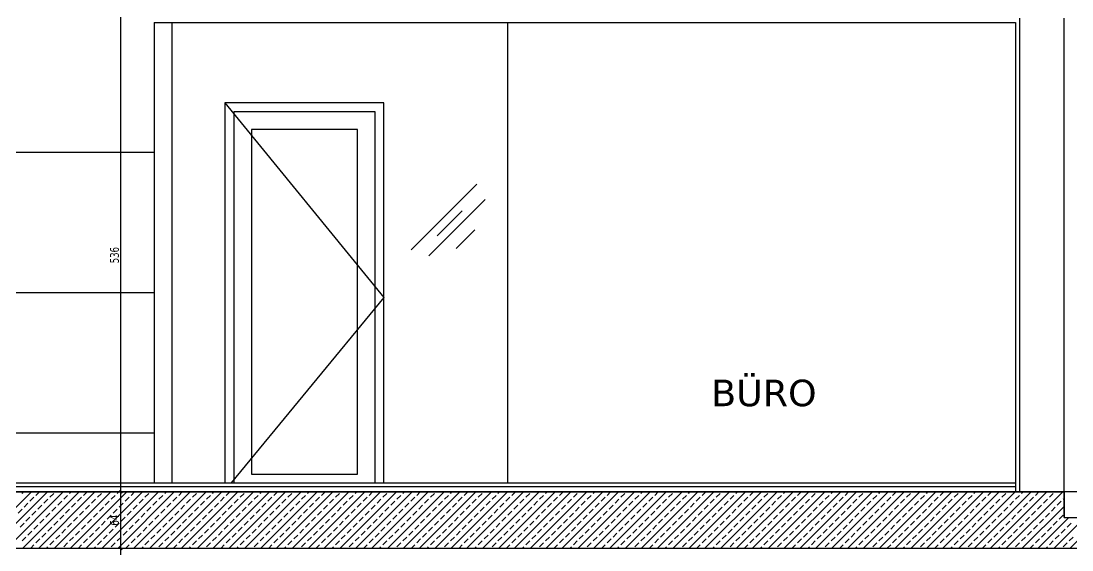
# Model space of a CAD drawing. Header units: millimetres. Extents: x 43168.9 to 43194.6, y -25545.1 to -25543.4.
# Drawn here: x 43184.8826 to 43185.1205, y -25544.1477 to -25544.028 of the extents above; entities that cross this region are included whole.
import ezdxf
from ezdxf.enums import TextEntityAlignment as Align

# ---------------------------------------------------------------- set-up
doc = ezdxf.new("R2010")
doc.units = ezdxf.units.MM
doc.header["$LTSCALE"] = 200
doc.linetypes.add('kesit_$0$HIDDEN2', pattern=[0.1875, 0.125, -0.0625])
for name, color, linetype in [('cam_sgh', 1, 'Continuous'), ('dograma_sgh', 43, 'Continuous'), ('duv_sgh', 4, 'Continuous'), ('gor-4_sgh', 17, 'Continuous'), ('kaplama-gnl_sgh', 30, 'Continuous'), ('kesit_$0$izd-alt_sgh', 8, 'kesit_$0$HIDDEN2'), ('kolon-b.a_sgh', 6, 'Continuous'), ('olcuic_sgh', 183, 'Continuous'), ('siva_sgh', 145, 'Continuous'), ('tarama-betonarme_sgh', 223, 'Continuous'), ('yazi-mahal_sgh', 12, 'Continuous')]:
    doc.layers.add(name, color=color, linetype=linetype)
doc.styles.add('dim', font='VERDANA.TTF', dxfattribs={"width": 0.7})
doc.styles.add('text1', font='VERDANA.TTF')

msp = doc.modelspace()

# ---------------------------------------------------------------- linework, layer by layer
at = {"color": 0, "linetype": 'ByBlock', "lineweight": -2}
for p, q in [((43184.90546, -25544.13486), (43184.90486, -25544.13426)), ((43184.90486, -25544.13426), (43184.90546, -25544.13486)), ((43184.90546, -25544.14766), (43184.90486, -25544.14706)), ((43184.90486, -25544.14706), (43184.90546, -25544.14766))]:
    msp.add_line(p, q, dxfattribs=at)
at = {"layer": 'cam_sgh'}
for p, q in [((43184.91271, -25544.02836), (43184.91271, -25544.13256)), ((43184.91671, -25544.02836), (43184.91671, -25544.13256)), ((43184.99269, -25544.02836), (43184.99269, -25544.13256))]:
    msp.add_line(p, q, dxfattribs=at)
at = {"layer": 'dograma_sgh', "color": 145}
for p, q in [((43184.92871, -25544.04656), (43184.96471, -25544.09056)), ((43184.96471, -25544.09056), (43184.93016, -25544.13256))]:
    msp.add_line(p, q, dxfattribs=at)
at = {"layer": 'dograma_sgh'}
for p, q in [((43184.96471, -25544.04656), (43184.92871, -25544.04656)), ((43184.92871, -25544.04656), (43184.92871, -25544.13256)), ((43184.96471, -25544.13256), (43184.96471, -25544.04656)), ((43184.96271, -25544.04856), (43184.93071, -25544.04856)), ((43184.93071, -25544.04856), (43184.93071, -25544.13256)), ((43184.96271, -25544.13256), (43184.96271, -25544.04856)), ((43184.95871, -25544.05256), (43184.93471, -25544.05256)), ((43184.93471, -25544.05256), (43184.93471, -25544.13056)), ((43184.95871, -25544.13056), (43184.95871, -25544.05256)), ((43184.93471, -25544.13056), (43184.95871, -25544.13056)), ((43184.92871, -25544.13256), (43184.96471, -25544.13256))]:
    msp.add_line(p, q, dxfattribs=at)
at = {"layer": 'duv_sgh'}
for p, q in [((43185.10869, -25544.13456), (43185.10869, -25544.02736)), ((43185.11869, -25544.14036), (43185.11869, -25544.02736))]:
    msp.add_line(p, q, dxfattribs=at)
at = {"layer": 'gor-4_sgh'}
for p, q in [((43184.91271, -25544.05775), (43184.64269, -25544.05775)), ((43184.97091, -25544.07981), (43184.98576, -25544.06496)), ((43184.97487, -25544.08116), (43184.9876, -25544.06843)), ((43184.97674, -25544.07665), (43184.9824, -25544.07099)), ((43184.98104, -25544.07948), (43184.98528, -25544.07524)), ((43184.91271, -25544.0895), (43184.64269, -25544.0895)), ((43184.91271, -25544.12125), (43184.64269, -25544.12125))]:
    msp.add_line(p, q, dxfattribs=at)
at = {"layer": 'kaplama-gnl_sgh'}
for p, q in [((43184.54349, -25544.13256), (43185.10769, -25544.13256)), ((43184.54429, -25544.13336), (43185.10769, -25544.13336))]:
    msp.add_line(p, q, dxfattribs=at)
at = {"layer": 'kesit_$0$izd-alt_sgh'}
msp.add_line((43185.17869, -25544.13456), (43183.58059, -25544.13456), dxfattribs=at)
at = {"layer": 'kolon-b.a_sgh'}
for p, q in [((43184.54669, -25544.13456), (43185.11869, -25544.13456)), ((43185.11869, -25544.13456), (43185.11869, -25544.14036)), ((43185.11869, -25544.14036), (43185.12669, -25544.14036)), ((43185.12669, -25544.14736), (43184.55269, -25544.14736))]:
    msp.add_line(p, q, dxfattribs=at)
at = {"layer": 'olcuic_sgh'}
for p, q in [((43184.90516, -25544.13481), (43184.90516, -25544.02711)), ((43184.90816, -25544.13456), (43184.90456, -25544.13456)), ((43184.90816, -25544.13456), (43184.90456, -25544.13456)), ((43184.90516, -25544.14761), (43184.90516, -25544.13431)), ((43184.90816, -25544.14736), (43184.90456, -25544.14736)), ((43184.90816, -25544.14736), (43184.90456, -25544.14736)), ((43184.90516, -25544.20681), (43184.90516, -25544.14711))]:
    msp.add_line(p, q, dxfattribs=at)
at = {"layer": 'siva_sgh'}
for p, q in [((43184.91271, -25544.02836), (43185.10769, -25544.02836)), ((43185.10769, -25544.02836), (43185.10769, -25544.13456))]:
    msp.add_line(p, q, dxfattribs=at)
at = {"layer": 'tarama-betonarme_sgh'}
for p, q in [((43184.87221, -25544.14728), (43184.88492, -25544.13456)), ((43184.8758, -25544.14728), (43184.88852, -25544.13456)), ((43184.87939, -25544.14728), (43184.89211, -25544.13456)), ((43184.88278, -25544.13491), (43184.88313, -25544.13456)), ((43184.88298, -25544.14728), (43184.8957, -25544.13456)), ((43184.88457, -25544.1367), (43184.88547, -25544.13581)), ((43184.88592, -25544.13536), (43184.88672, -25544.13456)), ((43184.88657, -25544.14728), (43184.89929, -25544.13456)), ((43184.88906, -25544.13581), (43184.88996, -25544.13491)), ((43184.89016, -25544.14728), (43184.90288, -25544.13456)), ((43184.89221, -25544.13626), (43184.89311, -25544.13536)), ((43184.89355, -25544.13491), (43184.8939, -25544.13456)), ((43184.89375, -25544.14728), (43184.90648, -25544.13456)), ((43184.89535, -25544.1367), (43184.89625, -25544.13581)), ((43184.8967, -25544.13536), (43184.8975, -25544.13456)), ((43184.89734, -25544.14729), (43184.91007, -25544.13456)), ((43184.89984, -25544.13581), (43184.90074, -25544.13491)), ((43184.90093, -25544.14729), (43184.91366, -25544.13456)), ((43184.90298, -25544.13626), (43184.90388, -25544.13536)), ((43184.90433, -25544.13491), (43184.90468, -25544.13456)), ((43184.90452, -25544.14729), (43184.91725, -25544.13456)), ((43184.90613, -25544.1367), (43184.90702, -25544.13581)), ((43184.90747, -25544.13536), (43184.90827, -25544.13456)), ((43184.90811, -25544.14729), (43184.92084, -25544.13456)), ((43184.91062, -25544.13581), (43184.91151, -25544.13491)), ((43184.91171, -25544.14729), (43184.92444, -25544.13456)), ((43184.91376, -25544.13626), (43184.91466, -25544.13536)), ((43184.91511, -25544.13491), (43184.91546, -25544.13456)), ((43184.9153, -25544.14729), (43184.92803, -25544.13456)), ((43184.9169, -25544.1367), (43184.9178, -25544.13581)), ((43184.91825, -25544.13536), (43184.91905, -25544.13456)), ((43184.91889, -25544.14729), (43184.93162, -25544.13456)), ((43184.92139, -25544.13581), (43184.92229, -25544.13491)), ((43184.92248, -25544.14729), (43184.93521, -25544.13456)), ((43184.92454, -25544.13626), (43184.92543, -25544.13536)), ((43184.92588, -25544.13491), (43184.92623, -25544.13456)), ((43184.92607, -25544.14729), (43184.9388, -25544.13456)), ((43184.92768, -25544.1367), (43184.92858, -25544.13581)), ((43184.92903, -25544.13536), (43184.92982, -25544.13456)), ((43184.92966, -25544.1473), (43184.9424, -25544.13456)), ((43184.93217, -25544.13581), (43184.93307, -25544.13491)), ((43184.93325, -25544.1473), (43184.94599, -25544.13456)), ((43184.93531, -25544.13626), (43184.93621, -25544.13536)), ((43184.93666, -25544.13491), (43184.93701, -25544.13456)), ((43184.93684, -25544.1473), (43184.94958, -25544.13456)), ((43184.93846, -25544.1367), (43184.93935, -25544.13581)), ((43184.9398, -25544.13536), (43184.9406, -25544.13456)), ((43184.94043, -25544.1473), (43184.95317, -25544.13456)), ((43184.94295, -25544.13581), (43184.94384, -25544.13491)), ((43184.94402, -25544.1473), (43184.95677, -25544.13456)), ((43184.94609, -25544.13626), (43184.94699, -25544.13536)), ((43184.94744, -25544.13491), (43184.94779, -25544.13456)), ((43184.94761, -25544.1473), (43184.96036, -25544.13456)), ((43184.94923, -25544.1367), (43184.95013, -25544.13581)), ((43184.95058, -25544.13536), (43184.95138, -25544.13456)), ((43184.95121, -25544.1473), (43184.96395, -25544.13456)), ((43184.95372, -25544.13581), (43184.95462, -25544.13491)), ((43184.9548, -25544.1473), (43184.96754, -25544.13456)), ((43184.95687, -25544.13626), (43184.95776, -25544.13536)), ((43184.95821, -25544.13491), (43184.95856, -25544.13456)), ((43184.95839, -25544.1473), (43184.97113, -25544.13456)), ((43184.96001, -25544.1367), (43184.96091, -25544.13581)), ((43184.96136, -25544.13536), (43184.96215, -25544.13456)), ((43184.96198, -25544.14731), (43184.97473, -25544.13456)), ((43184.9645, -25544.13581), (43184.9654, -25544.13491)), ((43184.96557, -25544.14731), (43184.97832, -25544.13456)), ((43184.96764, -25544.13626), (43184.96854, -25544.13536)), ((43184.96899, -25544.13491), (43184.96934, -25544.13456)), ((43184.96916, -25544.14731), (43184.98191, -25544.13456)), ((43184.97078, -25544.1367), (43184.97168, -25544.13581)), ((43184.97213, -25544.13536), (43184.97293, -25544.13456)), ((43184.97275, -25544.14731), (43184.9855, -25544.13456)), ((43184.97527, -25544.13581), (43184.97617, -25544.13491)), ((43184.97634, -25544.14731), (43184.98909, -25544.13456)), ((43184.97842, -25544.13626), (43184.97932, -25544.13536)), ((43184.97976, -25544.13491), (43184.98011, -25544.13456)), ((43184.97993, -25544.14731), (43184.99269, -25544.13456)), ((43184.98156, -25544.1367), (43184.98246, -25544.13581)), ((43184.98291, -25544.13536), (43184.98371, -25544.13456)), ((43184.98352, -25544.14731), (43184.99628, -25544.13456)), ((43184.98605, -25544.13581), (43184.98695, -25544.13491)), ((43184.98712, -25544.14731), (43184.99987, -25544.13456)), ((43184.98919, -25544.13626), (43184.99009, -25544.13536)), ((43184.99054, -25544.13491), (43184.99089, -25544.13456)), ((43184.99071, -25544.14732), (43185.00346, -25544.13456)), ((43184.99234, -25544.1367), (43184.99324, -25544.13581)), ((43184.99368, -25544.13536), (43184.99448, -25544.13456)), ((43184.9943, -25544.14732), (43185.00705, -25544.13456)), ((43184.99683, -25544.13581), (43184.99773, -25544.13491)), ((43184.99789, -25544.14732), (43185.01065, -25544.13456)), ((43184.99997, -25544.13626), (43185.00087, -25544.13536)), ((43185.00132, -25544.13491), (43185.00167, -25544.13456)), ((43185.00148, -25544.14732), (43185.01424, -25544.13456)), ((43185.00311, -25544.1367), (43185.00401, -25544.13581)), ((43185.00446, -25544.13536), (43185.00526, -25544.13456)), ((43185.00507, -25544.14732), (43185.01783, -25544.13456)), ((43185.0076, -25544.13581), (43185.0085, -25544.13491)), ((43185.00866, -25544.14732), (43185.02142, -25544.13456)), ((43185.01075, -25544.13626), (43185.01164, -25544.13536)), ((43185.01209, -25544.13491), (43185.01244, -25544.13456)), ((43185.01225, -25544.14732), (43185.02502, -25544.13456)), ((43185.01389, -25544.1367), (43185.01479, -25544.13581)), ((43185.01524, -25544.13536), (43185.01603, -25544.13456)), ((43185.01584, -25544.14732), (43185.02861, -25544.13456)), ((43185.01838, -25544.13581), (43185.01928, -25544.13491)), ((43185.01943, -25544.14732), (43185.0322, -25544.13456)), ((43185.02152, -25544.13626), (43185.02242, -25544.13536)), ((43185.02287, -25544.13491), (43185.02322, -25544.13456)), ((43185.02302, -25544.14733), (43185.03579, -25544.13456)), ((43185.02467, -25544.1367), (43185.02556, -25544.13581)), ((43185.02601, -25544.13536), (43185.02681, -25544.13456)), ((43185.02662, -25544.14733), (43185.03938, -25544.13456)), ((43185.02916, -25544.13581), (43185.03005, -25544.13491)), ((43185.03021, -25544.14733), (43185.04298, -25544.13456)), ((43185.0323, -25544.13626), (43185.0332, -25544.13536)), ((43185.03365, -25544.13491), (43185.034, -25544.13456)), ((43185.0338, -25544.14733), (43185.04657, -25544.13456)), ((43185.03544, -25544.1367), (43185.03634, -25544.13581)), ((43185.03679, -25544.13536), (43185.03759, -25544.13456)), ((43185.03739, -25544.14733), (43185.05016, -25544.13456)), ((43185.03993, -25544.13581), (43185.04083, -25544.13491)), ((43185.04098, -25544.14733), (43185.05375, -25544.13456)), ((43185.04308, -25544.13626), (43185.04397, -25544.13536)), ((43185.04442, -25544.13491), (43185.04477, -25544.13456)), ((43185.04457, -25544.14733), (43185.05734, -25544.13456)), ((43185.04622, -25544.1367), (43185.04712, -25544.13581)), ((43185.04757, -25544.13536), (43185.04836, -25544.13456)), ((43185.04816, -25544.14733), (43185.06094, -25544.13456)), ((43185.05071, -25544.13581), (43185.05161, -25544.13491)), ((43185.05175, -25544.14733), (43185.06453, -25544.13456)), ((43185.05385, -25544.13626), (43185.05475, -25544.13536)), ((43185.0552, -25544.13491), (43185.05555, -25544.13456)), ((43185.05534, -25544.14734), (43185.06812, -25544.13456)), ((43185.05699, -25544.1367), (43185.05789, -25544.13581)), ((43185.05834, -25544.13536), (43185.05914, -25544.13456)), ((43185.05893, -25544.14734), (43185.07171, -25544.13456)), ((43185.06149, -25544.13581), (43185.06238, -25544.13491)), ((43185.06253, -25544.14734), (43185.0753, -25544.13456)), ((43185.06463, -25544.13626), (43185.06553, -25544.13536)), ((43185.06598, -25544.13491), (43185.06632, -25544.13456)), ((43185.06612, -25544.14734), (43185.0789, -25544.13456)), ((43185.06777, -25544.1367), (43185.06867, -25544.13581)), ((43185.06912, -25544.13536), (43185.06992, -25544.13456)), ((43185.06971, -25544.14734), (43185.08249, -25544.13456)), ((43185.07226, -25544.13581), (43185.07316, -25544.13491)), ((43185.0733, -25544.14734), (43185.08608, -25544.13456)), ((43185.0754, -25544.13626), (43185.0763, -25544.13536)), ((43185.07675, -25544.13491), (43185.0771, -25544.13456)), ((43185.07689, -25544.14734), (43185.08967, -25544.13456)), ((43185.07855, -25544.1367), (43185.07945, -25544.13581)), ((43185.07989, -25544.13536), (43185.08069, -25544.13456)), ((43185.08048, -25544.14734), (43185.09327, -25544.13456)), ((43185.08304, -25544.13581), (43185.08394, -25544.13491)), ((43185.08407, -25544.14735), (43185.09686, -25544.13456)), ((43185.08618, -25544.13626), (43185.08708, -25544.13536)), ((43185.08753, -25544.13491), (43185.08788, -25544.13456)), ((43185.08766, -25544.14735), (43185.10045, -25544.13456)), ((43185.08932, -25544.1367), (43185.09022, -25544.13581)), ((43185.09067, -25544.13536), (43185.09147, -25544.13456)), ((43185.09125, -25544.14735), (43185.10404, -25544.13456)), ((43185.09381, -25544.13581), (43185.09471, -25544.13491)), ((43185.09484, -25544.14735), (43185.10763, -25544.13456)), ((43185.09696, -25544.13626), (43185.09786, -25544.13536)), ((43185.0983, -25544.13491), (43185.09865, -25544.13456)), ((43185.09843, -25544.14735), (43185.11123, -25544.13456)), ((43185.1001, -25544.1367), (43185.101, -25544.13581)), ((43185.10145, -25544.13536), (43185.10225, -25544.13456)), ((43185.10203, -25544.14735), (43185.11482, -25544.13456)), ((43185.10459, -25544.13581), (43185.10549, -25544.13491)), ((43185.10562, -25544.14735), (43185.11841, -25544.13456)), ((43185.10773, -25544.13626), (43185.10863, -25544.13536)), ((43185.10908, -25544.13491), (43185.10943, -25544.13456)), ((43185.11088, -25544.1367), (43185.11177, -25544.13581)), ((43185.11222, -25544.13536), (43185.11302, -25544.13456)), ((43185.11537, -25544.13581), (43185.11626, -25544.13491)), ((43184.88323, -25544.13805), (43184.88412, -25544.13715)), ((43184.88637, -25544.1385), (43184.88727, -25544.1376)), ((43184.88772, -25544.13715), (43184.88862, -25544.13626)), ((43184.88951, -25544.13895), (43184.89041, -25544.13805)), ((43184.89086, -25544.1376), (43184.89176, -25544.1367)), ((43184.894, -25544.13805), (43184.8949, -25544.13715)), ((43184.89715, -25544.1385), (43184.89804, -25544.1376)), ((43184.89849, -25544.13715), (43184.89939, -25544.13626)), ((43184.90029, -25544.13895), (43184.90119, -25544.13805)), ((43184.90164, -25544.1376), (43184.90253, -25544.1367)), ((43184.90478, -25544.13805), (43184.90568, -25544.13715)), ((43184.90792, -25544.1385), (43184.90882, -25544.1376)), ((43184.90927, -25544.13715), (43184.91017, -25544.13626)), ((43184.91107, -25544.13895), (43184.91196, -25544.13805)), ((43184.91241, -25544.1376), (43184.91331, -25544.1367)), ((43184.91556, -25544.13805), (43184.91645, -25544.13715)), ((43184.9187, -25544.1385), (43184.9196, -25544.1376)), ((43184.92005, -25544.13715), (43184.92094, -25544.13626)), ((43184.92184, -25544.13895), (43184.92274, -25544.13805)), ((43184.92319, -25544.1376), (43184.92409, -25544.1367)), ((43184.92633, -25544.13805), (43184.92723, -25544.13715)), ((43184.92948, -25544.1385), (43184.93037, -25544.1376)), ((43184.93082, -25544.13715), (43184.93172, -25544.13626)), ((43184.93262, -25544.13895), (43184.93352, -25544.13805)), ((43184.93397, -25544.1376), (43184.93486, -25544.1367)), ((43184.93711, -25544.13805), (43184.93801, -25544.13715)), ((43184.94025, -25544.1385), (43184.94115, -25544.1376)), ((43184.9416, -25544.13715), (43184.9425, -25544.13626)), ((43184.94339, -25544.13895), (43184.94429, -25544.13805)), ((43184.94474, -25544.1376), (43184.94564, -25544.1367)), ((43184.94788, -25544.13805), (43184.94878, -25544.13715)), ((43184.95103, -25544.1385), (43184.95193, -25544.1376)), ((43184.95237, -25544.13715), (43184.95327, -25544.13626)), ((43184.95417, -25544.13895), (43184.95507, -25544.13805)), ((43184.95552, -25544.1376), (43184.95642, -25544.1367)), ((43184.95866, -25544.13805), (43184.95956, -25544.13715)), ((43184.9618, -25544.1385), (43184.9627, -25544.1376)), ((43184.96315, -25544.13715), (43184.96405, -25544.13626)), ((43184.96495, -25544.13895), (43184.96585, -25544.13805)), ((43184.96629, -25544.1376), (43184.96719, -25544.1367)), ((43184.96944, -25544.13805), (43184.97034, -25544.13715)), ((43184.97258, -25544.1385), (43184.97348, -25544.1376)), ((43184.97393, -25544.13715), (43184.97483, -25544.13626)), ((43184.97572, -25544.13895), (43184.97662, -25544.13805)), ((43184.97707, -25544.1376), (43184.97797, -25544.1367)), ((43184.98021, -25544.13805), (43184.98111, -25544.13715)), ((43184.98336, -25544.1385), (43184.98425, -25544.1376)), ((43184.9847, -25544.13715), (43184.9856, -25544.13626)), ((43184.9865, -25544.13895), (43184.9874, -25544.13805)), ((43184.98785, -25544.1376), (43184.98874, -25544.1367)), ((43184.99099, -25544.13805), (43184.99189, -25544.13715)), ((43184.99413, -25544.1385), (43184.99503, -25544.1376)), ((43184.99548, -25544.13715), (43184.99638, -25544.13626)), ((43184.99728, -25544.13895), (43184.99817, -25544.13805)), ((43184.99862, -25544.1376), (43184.99952, -25544.1367)), ((43185.00177, -25544.13805), (43185.00266, -25544.13715)), ((43185.00491, -25544.1385), (43185.00581, -25544.1376)), ((43185.00626, -25544.13715), (43185.00715, -25544.13626)), ((43185.00805, -25544.13895), (43185.00895, -25544.13805)), ((43185.0094, -25544.1376), (43185.0103, -25544.1367)), ((43185.01254, -25544.13805), (43185.01344, -25544.13715)), ((43185.01569, -25544.1385), (43185.01658, -25544.1376)), ((43185.01703, -25544.13715), (43185.01793, -25544.13626)), ((43185.01883, -25544.13895), (43185.01973, -25544.13805)), ((43185.02018, -25544.1376), (43185.02107, -25544.1367)), ((43185.02332, -25544.13805), (43185.02422, -25544.13715)), ((43185.02646, -25544.1385), (43185.02736, -25544.1376)), ((43185.02781, -25544.13715), (43185.02871, -25544.13626)), ((43185.02961, -25544.13895), (43185.0305, -25544.13805)), ((43185.03095, -25544.1376), (43185.03185, -25544.1367)), ((43185.0341, -25544.13805), (43185.03499, -25544.13715)), ((43185.03724, -25544.1385), (43185.03814, -25544.1376)), ((43185.03859, -25544.13715), (43185.03948, -25544.13626)), ((43185.04038, -25544.13895), (43185.04128, -25544.13805)), ((43185.04173, -25544.1376), (43185.04263, -25544.1367)), ((43185.04487, -25544.13805), (43185.04577, -25544.13715)), ((43185.04801, -25544.1385), (43185.04891, -25544.1376)), ((43185.04936, -25544.13715), (43185.05026, -25544.13626)), ((43185.05116, -25544.13895), (43185.05206, -25544.13805)), ((43185.0525, -25544.1376), (43185.0534, -25544.1367)), ((43185.05565, -25544.13805), (43185.05655, -25544.13715)), ((43185.05879, -25544.1385), (43185.05969, -25544.1376)), ((43185.06014, -25544.13715), (43185.06104, -25544.13626)), ((43185.06193, -25544.13895), (43185.06283, -25544.13805)), ((43185.06328, -25544.1376), (43185.06418, -25544.1367)), ((43185.06642, -25544.13805), (43185.06732, -25544.13715)), ((43185.06957, -25544.1385), (43185.07047, -25544.1376)), ((43185.07091, -25544.13715), (43185.07181, -25544.13626)), ((43185.07271, -25544.13895), (43185.07361, -25544.13805)), ((43185.07406, -25544.1376), (43185.07496, -25544.1367)), ((43185.0772, -25544.13805), (43185.0781, -25544.13715)), ((43185.08034, -25544.1385), (43185.08124, -25544.1376)), ((43185.08169, -25544.13715), (43185.08259, -25544.13626)), ((43185.08349, -25544.13895), (43185.08438, -25544.13805)), ((43185.08483, -25544.1376), (43185.08573, -25544.1367)), ((43185.08798, -25544.13805), (43185.08887, -25544.13715)), ((43185.09112, -25544.1385), (43185.09202, -25544.1376)), ((43185.09247, -25544.13715), (43185.09336, -25544.13626)), ((43185.09426, -25544.13895), (43185.09516, -25544.13805)), ((43185.09561, -25544.1376), (43185.09651, -25544.1367)), ((43185.09875, -25544.13805), (43185.09965, -25544.13715)), ((43185.1019, -25544.1385), (43185.10279, -25544.1376)), ((43185.10324, -25544.13715), (43185.10414, -25544.13626)), ((43185.10504, -25544.13895), (43185.10594, -25544.13805)), ((43185.10639, -25544.1376), (43185.10728, -25544.1367)), ((43185.10921, -25544.14735), (43185.11869, -25544.13787)), ((43185.10953, -25544.13805), (43185.11043, -25544.13715)), ((43185.11267, -25544.1385), (43185.11357, -25544.1376)), ((43185.11402, -25544.13715), (43185.11492, -25544.13626)), ((43185.11582, -25544.13895), (43185.11671, -25544.13805)), ((43185.11716, -25544.1376), (43185.11806, -25544.1367)), ((43185.11851, -25544.13626), (43185.11869, -25544.13607)), ((43184.88188, -25544.1394), (43184.88278, -25544.1385)), ((43184.88368, -25544.14119), (43184.88457, -25544.1403)), ((43184.88502, -25544.13985), (43184.88592, -25544.13895)), ((43184.88817, -25544.1403), (43184.88906, -25544.1394)), ((43184.89131, -25544.14075), (43184.89221, -25544.13985)), ((43184.89266, -25544.1394), (43184.89355, -25544.1385)), ((43184.89445, -25544.14119), (43184.89535, -25544.1403)), ((43184.8958, -25544.13985), (43184.8967, -25544.13895)), ((43184.89894, -25544.1403), (43184.89984, -25544.1394)), ((43184.90209, -25544.14075), (43184.90298, -25544.13985)), ((43184.90343, -25544.1394), (43184.90433, -25544.1385)), ((43184.90523, -25544.14119), (43184.90613, -25544.1403)), ((43184.90658, -25544.13985), (43184.90747, -25544.13895)), ((43184.90972, -25544.1403), (43184.91062, -25544.1394)), ((43184.91286, -25544.14075), (43184.91376, -25544.13985)), ((43184.91421, -25544.1394), (43184.91511, -25544.1385)), ((43184.916, -25544.14119), (43184.9169, -25544.1403)), ((43184.91735, -25544.13985), (43184.91825, -25544.13895)), ((43184.9205, -25544.1403), (43184.92139, -25544.1394)), ((43184.92364, -25544.14075), (43184.92454, -25544.13985)), ((43184.92499, -25544.1394), (43184.92588, -25544.1385)), ((43184.92678, -25544.14119), (43184.92768, -25544.1403)), ((43184.92813, -25544.13985), (43184.92903, -25544.13895)), ((43184.93127, -25544.1403), (43184.93217, -25544.1394)), ((43184.93441, -25544.14075), (43184.93531, -25544.13985)), ((43184.93576, -25544.1394), (43184.93666, -25544.1385)), ((43184.93756, -25544.14119), (43184.93846, -25544.1403)), ((43184.9389, -25544.13985), (43184.9398, -25544.13895)), ((43184.94205, -25544.1403), (43184.94295, -25544.1394)), ((43184.94519, -25544.14075), (43184.94609, -25544.13985)), ((43184.94654, -25544.1394), (43184.94744, -25544.1385)), ((43184.94833, -25544.14119), (43184.94923, -25544.1403)), ((43184.94968, -25544.13985), (43184.95058, -25544.13895)), ((43184.95282, -25544.1403), (43184.95372, -25544.1394)), ((43184.95597, -25544.14075), (43184.95687, -25544.13985)), ((43184.95731, -25544.1394), (43184.95821, -25544.1385)), ((43184.95911, -25544.14119), (43184.96001, -25544.1403)), ((43184.96046, -25544.13985), (43184.96136, -25544.13895)), ((43184.9636, -25544.1403), (43184.9645, -25544.1394)), ((43184.96674, -25544.14075), (43184.96764, -25544.13985)), ((43184.96809, -25544.1394), (43184.96899, -25544.1385)), ((43184.96989, -25544.14119), (43184.97078, -25544.1403)), ((43184.97123, -25544.13985), (43184.97213, -25544.13895)), ((43184.97438, -25544.1403), (43184.97527, -25544.1394)), ((43184.97752, -25544.14075), (43184.97842, -25544.13985)), ((43184.97887, -25544.1394), (43184.97976, -25544.1385)), ((43184.98066, -25544.14119), (43184.98156, -25544.1403)), ((43184.98201, -25544.13985), (43184.98291, -25544.13895)), ((43184.98515, -25544.1403), (43184.98605, -25544.1394)), ((43184.9883, -25544.14075), (43184.98919, -25544.13985)), ((43184.98964, -25544.1394), (43184.99054, -25544.1385)), ((43184.99144, -25544.14119), (43184.99234, -25544.1403)), ((43184.99279, -25544.13985), (43184.99368, -25544.13895)), ((43184.99593, -25544.1403), (43184.99683, -25544.1394)), ((43184.99907, -25544.14075), (43184.99997, -25544.13985)), ((43185.00042, -25544.1394), (43185.00132, -25544.1385)), ((43185.00222, -25544.14119), (43185.00311, -25544.1403)), ((43185.00356, -25544.13985), (43185.00446, -25544.13895)), ((43185.00671, -25544.1403), (43185.0076, -25544.1394)), ((43185.00985, -25544.14075), (43185.01075, -25544.13985)), ((43185.0112, -25544.1394), (43185.01209, -25544.1385)), ((43185.01299, -25544.14119), (43185.01389, -25544.1403)), ((43185.01434, -25544.13985), (43185.01524, -25544.13895)), ((43185.01748, -25544.1403), (43185.01838, -25544.1394)), ((43185.02062, -25544.14075), (43185.02152, -25544.13985)), ((43185.02197, -25544.1394), (43185.02287, -25544.1385)), ((43185.02377, -25544.14119), (43185.02467, -25544.1403)), ((43185.02512, -25544.13985), (43185.02601, -25544.13895)), ((43185.02826, -25544.1403), (43185.02916, -25544.1394)), ((43185.0314, -25544.14075), (43185.0323, -25544.13985)), ((43185.03275, -25544.1394), (43185.03365, -25544.1385)), ((43185.03454, -25544.14119), (43185.03544, -25544.1403)), ((43185.03589, -25544.13985), (43185.03679, -25544.13895)), ((43185.03903, -25544.1403), (43185.03993, -25544.1394)), ((43185.04218, -25544.14075), (43185.04308, -25544.13985)), ((43185.04352, -25544.1394), (43185.04442, -25544.1385)), ((43185.04532, -25544.14119), (43185.04622, -25544.1403)), ((43185.04667, -25544.13985), (43185.04757, -25544.13895)), ((43185.04981, -25544.1403), (43185.05071, -25544.1394)), ((43185.05295, -25544.14075), (43185.05385, -25544.13985)), ((43185.0543, -25544.1394), (43185.0552, -25544.1385)), ((43185.0561, -25544.14119), (43185.05699, -25544.1403)), ((43185.05744, -25544.13985), (43185.05834, -25544.13895)), ((43185.06059, -25544.1403), (43185.06149, -25544.1394)), ((43185.06373, -25544.14075), (43185.06463, -25544.13985)), ((43185.06508, -25544.1394), (43185.06598, -25544.1385)), ((43185.06687, -25544.14119), (43185.06777, -25544.1403)), ((43185.06822, -25544.13985), (43185.06912, -25544.13895)), ((43185.07136, -25544.1403), (43185.07226, -25544.1394)), ((43185.07451, -25544.14075), (43185.0754, -25544.13985)), ((43185.07585, -25544.1394), (43185.07675, -25544.1385)), ((43185.07765, -25544.14119), (43185.07855, -25544.1403)), ((43185.079, -25544.13985), (43185.07989, -25544.13895)), ((43185.08214, -25544.1403), (43185.08304, -25544.1394)), ((43185.08528, -25544.14075), (43185.08618, -25544.13985)), ((43185.08663, -25544.1394), (43185.08753, -25544.1385)), ((43185.08843, -25544.14119), (43185.08932, -25544.1403)), ((43185.08977, -25544.13985), (43185.09067, -25544.13895)), ((43185.09292, -25544.1403), (43185.09381, -25544.1394)), ((43185.09606, -25544.14075), (43185.09696, -25544.13985)), ((43185.09741, -25544.1394), (43185.0983, -25544.1385)), ((43185.0992, -25544.14119), (43185.1001, -25544.1403)), ((43185.10055, -25544.13985), (43185.10145, -25544.13895)), ((43185.10369, -25544.1403), (43185.10459, -25544.1394)), ((43185.10684, -25544.14075), (43185.10773, -25544.13985)), ((43185.10818, -25544.1394), (43185.10908, -25544.1385)), ((43185.10998, -25544.14119), (43185.11088, -25544.1403)), ((43185.11133, -25544.13985), (43185.11222, -25544.13895)), ((43185.1128, -25544.14735), (43185.11979, -25544.14036)), ((43185.11447, -25544.1403), (43185.11537, -25544.1394)), ((43185.11639, -25544.14736), (43185.12339, -25544.14036)), ((43185.11761, -25544.14075), (43185.11851, -25544.13985)), ((43185.11998, -25544.14736), (43185.12669, -25544.14065)), ((43184.88233, -25544.14254), (43184.88323, -25544.14164)), ((43184.88547, -25544.14299), (43184.88637, -25544.14209)), ((43184.88682, -25544.14164), (43184.88772, -25544.14075)), ((43184.88862, -25544.14344), (43184.88951, -25544.14254)), ((43184.88996, -25544.14209), (43184.89086, -25544.14119)), ((43184.89176, -25544.14389), (43184.89266, -25544.14299)), ((43184.89311, -25544.14254), (43184.894, -25544.14164)), ((43184.89625, -25544.14299), (43184.89715, -25544.14209)), ((43184.8976, -25544.14164), (43184.89849, -25544.14075)), ((43184.89939, -25544.14344), (43184.90029, -25544.14254)), ((43184.90074, -25544.14209), (43184.90164, -25544.14119)), ((43184.90253, -25544.14389), (43184.90343, -25544.14299)), ((43184.90388, -25544.14254), (43184.90478, -25544.14164)), ((43184.90702, -25544.14299), (43184.90792, -25544.14209)), ((43184.90837, -25544.14164), (43184.90927, -25544.14075)), ((43184.91017, -25544.14344), (43184.91107, -25544.14254)), ((43184.91151, -25544.14209), (43184.91241, -25544.14119)), ((43184.91331, -25544.14389), (43184.91421, -25544.14299)), ((43184.91466, -25544.14254), (43184.91556, -25544.14164)), ((43184.9178, -25544.14299), (43184.9187, -25544.14209)), ((43184.91915, -25544.14164), (43184.92005, -25544.14075)), ((43184.92094, -25544.14344), (43184.92184, -25544.14254)), ((43184.92229, -25544.14209), (43184.92319, -25544.14119)), ((43184.92409, -25544.14389), (43184.92499, -25544.14299)), ((43184.92543, -25544.14254), (43184.92633, -25544.14164)), ((43184.92858, -25544.14299), (43184.92948, -25544.14209)), ((43184.92992, -25544.14164), (43184.93082, -25544.14075)), ((43184.93172, -25544.14344), (43184.93262, -25544.14254)), ((43184.93307, -25544.14209), (43184.93397, -25544.14119)), ((43184.93486, -25544.14389), (43184.93576, -25544.14299)), ((43184.93621, -25544.14254), (43184.93711, -25544.14164)), ((43184.93935, -25544.14299), (43184.94025, -25544.14209)), ((43184.9407, -25544.14164), (43184.9416, -25544.14075)), ((43184.9425, -25544.14344), (43184.94339, -25544.14254)), ((43184.94384, -25544.14209), (43184.94474, -25544.14119)), ((43184.94564, -25544.14389), (43184.94654, -25544.14299)), ((43184.94699, -25544.14254), (43184.94788, -25544.14164)), ((43184.95013, -25544.14299), (43184.95103, -25544.14209)), ((43184.95148, -25544.14164), (43184.95237, -25544.14075)), ((43184.95327, -25544.14344), (43184.95417, -25544.14254)), ((43184.95462, -25544.14209), (43184.95552, -25544.14119)), ((43184.95642, -25544.14389), (43184.95731, -25544.14299)), ((43184.95776, -25544.14254), (43184.95866, -25544.14164)), ((43184.96091, -25544.14299), (43184.9618, -25544.14209)), ((43184.96225, -25544.14164), (43184.96315, -25544.14075)), ((43184.96405, -25544.14344), (43184.96495, -25544.14254)), ((43184.9654, -25544.14209), (43184.96629, -25544.14119)), ((43184.96719, -25544.14389), (43184.96809, -25544.14299)), ((43184.96854, -25544.14254), (43184.96944, -25544.14164)), ((43184.97168, -25544.14299), (43184.97258, -25544.14209)), ((43184.97303, -25544.14164), (43184.97393, -25544.14075)), ((43184.97483, -25544.14344), (43184.97572, -25544.14254)), ((43184.97617, -25544.14209), (43184.97707, -25544.14119)), ((43184.97797, -25544.14389), (43184.97887, -25544.14299)), ((43184.97932, -25544.14254), (43184.98021, -25544.14164)), ((43184.98246, -25544.14299), (43184.98336, -25544.14209)), ((43184.98381, -25544.14164), (43184.9847, -25544.14075)), ((43184.9856, -25544.14344), (43184.9865, -25544.14254)), ((43184.98695, -25544.14209), (43184.98785, -25544.14119)), ((43184.98874, -25544.14389), (43184.98964, -25544.14299)), ((43184.99009, -25544.14254), (43184.99099, -25544.14164)), ((43184.99324, -25544.14299), (43184.99413, -25544.14209)), ((43184.99458, -25544.14164), (43184.99548, -25544.14075)), ((43184.99638, -25544.14344), (43184.99728, -25544.14254)), ((43184.99773, -25544.14209), (43184.99862, -25544.14119)), ((43184.99952, -25544.14389), (43185.00042, -25544.14299)), ((43185.00087, -25544.14254), (43185.00177, -25544.14164)), ((43185.00401, -25544.14299), (43185.00491, -25544.14209)), ((43185.00536, -25544.14164), (43185.00626, -25544.14075)), ((43185.00715, -25544.14344), (43185.00805, -25544.14254)), ((43185.0085, -25544.14209), (43185.0094, -25544.14119)), ((43185.0103, -25544.14389), (43185.0112, -25544.14299)), ((43185.01164, -25544.14254), (43185.01254, -25544.14164)), ((43185.01479, -25544.14299), (43185.01569, -25544.14209)), ((43185.01613, -25544.14164), (43185.01703, -25544.14075)), ((43185.01793, -25544.14344), (43185.01883, -25544.14254)), ((43185.01928, -25544.14209), (43185.02018, -25544.14119)), ((43185.02107, -25544.14389), (43185.02197, -25544.14299)), ((43185.02242, -25544.14254), (43185.02332, -25544.14164)), ((43185.02556, -25544.14299), (43185.02646, -25544.14209)), ((43185.02691, -25544.14164), (43185.02781, -25544.14075)), ((43185.02871, -25544.14344), (43185.02961, -25544.14254)), ((43185.03005, -25544.14209), (43185.03095, -25544.14119)), ((43185.03185, -25544.14389), (43185.03275, -25544.14299)), ((43185.0332, -25544.14254), (43185.0341, -25544.14164)), ((43185.03634, -25544.14299), (43185.03724, -25544.14209)), ((43185.03769, -25544.14164), (43185.03859, -25544.14075)), ((43185.03948, -25544.14344), (43185.04038, -25544.14254)), ((43185.04083, -25544.14209), (43185.04173, -25544.14119)), ((43185.04263, -25544.14389), (43185.04352, -25544.14299)), ((43185.04397, -25544.14254), (43185.04487, -25544.14164)), ((43185.04712, -25544.14299), (43185.04801, -25544.14209)), ((43185.04846, -25544.14164), (43185.04936, -25544.14075)), ((43185.05026, -25544.14344), (43185.05116, -25544.14254)), ((43185.05161, -25544.14209), (43185.0525, -25544.14119)), ((43185.0534, -25544.14389), (43185.0543, -25544.14299)), ((43185.05475, -25544.14254), (43185.05565, -25544.14164)), ((43185.05789, -25544.14299), (43185.05879, -25544.14209)), ((43185.05924, -25544.14164), (43185.06014, -25544.14075)), ((43185.06104, -25544.14344), (43185.06193, -25544.14254)), ((43185.06238, -25544.14209), (43185.06328, -25544.14119)), ((43185.06418, -25544.14389), (43185.06508, -25544.14299)), ((43185.06553, -25544.14254), (43185.06642, -25544.14164)), ((43185.06867, -25544.14299), (43185.06957, -25544.14209)), ((43185.07002, -25544.14164), (43185.07091, -25544.14075)), ((43185.07181, -25544.14344), (43185.07271, -25544.14254)), ((43185.07316, -25544.14209), (43185.07406, -25544.14119)), ((43185.07496, -25544.14389), (43185.07585, -25544.14299)), ((43185.0763, -25544.14254), (43185.0772, -25544.14164)), ((43185.07945, -25544.14299), (43185.08034, -25544.14209)), ((43185.08079, -25544.14164), (43185.08169, -25544.14075)), ((43185.08259, -25544.14344), (43185.08349, -25544.14254)), ((43185.08394, -25544.14209), (43185.08483, -25544.14119)), ((43185.08573, -25544.14389), (43185.08663, -25544.14299)), ((43185.08708, -25544.14254), (43185.08798, -25544.14164)), ((43185.09022, -25544.14299), (43185.09112, -25544.14209)), ((43185.09157, -25544.14164), (43185.09247, -25544.14075)), ((43185.09336, -25544.14344), (43185.09426, -25544.14254)), ((43185.09471, -25544.14209), (43185.09561, -25544.14119)), ((43185.09651, -25544.14389), (43185.09741, -25544.14299)), ((43185.09786, -25544.14254), (43185.09875, -25544.14164)), ((43185.101, -25544.14299), (43185.1019, -25544.14209)), ((43185.10235, -25544.14164), (43185.10324, -25544.14075)), ((43185.10414, -25544.14344), (43185.10504, -25544.14254)), ((43185.10549, -25544.14209), (43185.10639, -25544.14119)), ((43185.10728, -25544.14389), (43185.10818, -25544.14299)), ((43185.10863, -25544.14254), (43185.10953, -25544.14164)), ((43185.11177, -25544.14299), (43185.11267, -25544.14209)), ((43185.11312, -25544.14164), (43185.11402, -25544.14075)), ((43185.11492, -25544.14344), (43185.11582, -25544.14254)), ((43185.11626, -25544.14209), (43185.11716, -25544.14119)), ((43185.11806, -25544.14389), (43185.11896, -25544.14299)), ((43185.11941, -25544.14254), (43185.12031, -25544.14164)), ((43184.88278, -25544.14568), (43184.88368, -25544.14479)), ((43184.88412, -25544.14434), (43184.88502, -25544.14344)), ((43184.88592, -25544.14613), (43184.88682, -25544.14524)), ((43184.88727, -25544.14479), (43184.88817, -25544.14389)), ((43184.89041, -25544.14524), (43184.89131, -25544.14434)), ((43184.89355, -25544.14568), (43184.89445, -25544.14479)), ((43184.8949, -25544.14434), (43184.8958, -25544.14344)), ((43184.8967, -25544.14613), (43184.8976, -25544.14524)), ((43184.89804, -25544.14479), (43184.89894, -25544.14389)), ((43184.90119, -25544.14524), (43184.90209, -25544.14434)), ((43184.90433, -25544.14568), (43184.90523, -25544.14479)), ((43184.90568, -25544.14434), (43184.90658, -25544.14344)), ((43184.90747, -25544.14613), (43184.90837, -25544.14524)), ((43184.90882, -25544.14479), (43184.90972, -25544.14389)), ((43184.91196, -25544.14524), (43184.91286, -25544.14434)), ((43184.91511, -25544.14568), (43184.916, -25544.14479)), ((43184.91645, -25544.14434), (43184.91735, -25544.14344)), ((43184.91825, -25544.14613), (43184.91915, -25544.14524)), ((43184.9196, -25544.14479), (43184.9205, -25544.14389)), ((43184.92274, -25544.14524), (43184.92364, -25544.14434)), ((43184.92588, -25544.14568), (43184.92678, -25544.14479)), ((43184.92723, -25544.14434), (43184.92813, -25544.14344)), ((43184.92903, -25544.14613), (43184.92992, -25544.14524)), ((43184.93037, -25544.14479), (43184.93127, -25544.14389)), ((43184.93352, -25544.14524), (43184.93441, -25544.14434)), ((43184.93666, -25544.14568), (43184.93756, -25544.14479)), ((43184.93801, -25544.14434), (43184.9389, -25544.14344)), ((43184.9398, -25544.14613), (43184.9407, -25544.14524)), ((43184.94115, -25544.14479), (43184.94205, -25544.14389)), ((43184.94429, -25544.14524), (43184.94519, -25544.14434)), ((43184.94744, -25544.14568), (43184.94833, -25544.14479)), ((43184.94878, -25544.14434), (43184.94968, -25544.14344)), ((43184.95058, -25544.14613), (43184.95148, -25544.14524)), ((43184.95193, -25544.14479), (43184.95282, -25544.14389)), ((43184.95507, -25544.14524), (43184.95597, -25544.14434)), ((43184.95821, -25544.14568), (43184.95911, -25544.14479)), ((43184.95956, -25544.14434), (43184.96046, -25544.14344)), ((43184.96136, -25544.14613), (43184.96225, -25544.14524)), ((43184.9627, -25544.14479), (43184.9636, -25544.14389)), ((43184.96585, -25544.14524), (43184.96674, -25544.14434)), ((43184.96899, -25544.14568), (43184.96989, -25544.14479)), ((43184.97034, -25544.14434), (43184.97123, -25544.14344)), ((43184.97213, -25544.14613), (43184.97303, -25544.14524)), ((43184.97348, -25544.14479), (43184.97438, -25544.14389)), ((43184.97662, -25544.14524), (43184.97752, -25544.14434)), ((43184.97976, -25544.14568), (43184.98066, -25544.14479)), ((43184.98111, -25544.14434), (43184.98201, -25544.14344)), ((43184.98291, -25544.14613), (43184.98381, -25544.14524)), ((43184.98425, -25544.14479), (43184.98515, -25544.14389)), ((43184.9874, -25544.14524), (43184.9883, -25544.14434)), ((43184.99054, -25544.14568), (43184.99144, -25544.14479)), ((43184.99189, -25544.14434), (43184.99279, -25544.14344)), ((43184.99368, -25544.14613), (43184.99458, -25544.14524)), ((43184.99503, -25544.14479), (43184.99593, -25544.14389)), ((43184.99817, -25544.14524), (43184.99907, -25544.14434)), ((43185.00132, -25544.14568), (43185.00222, -25544.14479)), ((43185.00266, -25544.14434), (43185.00356, -25544.14344)), ((43185.00446, -25544.14613), (43185.00536, -25544.14524)), ((43185.00581, -25544.14479), (43185.00671, -25544.14389)), ((43185.00895, -25544.14524), (43185.00985, -25544.14434)), ((43185.01209, -25544.14568), (43185.01299, -25544.14479)), ((43185.01344, -25544.14434), (43185.01434, -25544.14344)), ((43185.01524, -25544.14613), (43185.01613, -25544.14524)), ((43185.01658, -25544.14479), (43185.01748, -25544.14389)), ((43185.01973, -25544.14524), (43185.02062, -25544.14434)), ((43185.02287, -25544.14568), (43185.02377, -25544.14479)), ((43185.02422, -25544.14434), (43185.02512, -25544.14344)), ((43185.02601, -25544.14613), (43185.02691, -25544.14524)), ((43185.02736, -25544.14479), (43185.02826, -25544.14389)), ((43185.0305, -25544.14524), (43185.0314, -25544.14434)), ((43185.03365, -25544.14568), (43185.03454, -25544.14479)), ((43185.03499, -25544.14434), (43185.03589, -25544.14344)), ((43185.03679, -25544.14613), (43185.03769, -25544.14524)), ((43185.03814, -25544.14479), (43185.03903, -25544.14389)), ((43185.04128, -25544.14524), (43185.04218, -25544.14434)), ((43185.04442, -25544.14568), (43185.04532, -25544.14479)), ((43185.04577, -25544.14434), (43185.04667, -25544.14344)), ((43185.04757, -25544.14613), (43185.04846, -25544.14524)), ((43185.04891, -25544.14479), (43185.04981, -25544.14389)), ((43185.05206, -25544.14524), (43185.05295, -25544.14434)), ((43185.0552, -25544.14568), (43185.0561, -25544.14479)), ((43185.05655, -25544.14434), (43185.05744, -25544.14344)), ((43185.05834, -25544.14613), (43185.05924, -25544.14524)), ((43185.05969, -25544.14479), (43185.06059, -25544.14389)), ((43185.06283, -25544.14524), (43185.06373, -25544.14434)), ((43185.06598, -25544.14568), (43185.06687, -25544.14479)), ((43185.06732, -25544.14434), (43185.06822, -25544.14344)), ((43185.06912, -25544.14613), (43185.07002, -25544.14524)), ((43185.07047, -25544.14479), (43185.07136, -25544.14389)), ((43185.07361, -25544.14524), (43185.07451, -25544.14434)), ((43185.07675, -25544.14568), (43185.07765, -25544.14479)), ((43185.0781, -25544.14434), (43185.079, -25544.14344)), ((43185.07989, -25544.14613), (43185.08079, -25544.14524)), ((43185.08124, -25544.14479), (43185.08214, -25544.14389)), ((43185.08438, -25544.14524), (43185.08528, -25544.14434)), ((43185.08753, -25544.14568), (43185.08843, -25544.14479)), ((43185.08887, -25544.14434), (43185.08977, -25544.14344)), ((43185.09067, -25544.14613), (43185.09157, -25544.14524)), ((43185.09202, -25544.14479), (43185.09292, -25544.14389)), ((43185.09516, -25544.14524), (43185.09606, -25544.14434)), ((43185.0983, -25544.14568), (43185.0992, -25544.14479)), ((43185.09965, -25544.14434), (43185.10055, -25544.14344)), ((43185.10145, -25544.14613), (43185.10235, -25544.14524)), ((43185.10279, -25544.14479), (43185.10369, -25544.14389)), ((43185.10594, -25544.14524), (43185.10684, -25544.14434)), ((43185.10908, -25544.14568), (43185.10998, -25544.14479)), ((43185.11043, -25544.14434), (43185.11133, -25544.14344)), ((43185.11222, -25544.14613), (43185.11312, -25544.14524)), ((43185.11357, -25544.14479), (43185.11447, -25544.14389)), ((43185.11671, -25544.14524), (43185.11761, -25544.14434)), ((43185.11986, -25544.14568), (43185.12075, -25544.14479)), ((43184.88477, -25544.14728), (43184.88547, -25544.14658)), ((43184.88836, -25544.14728), (43184.88862, -25544.14703)), ((43184.88906, -25544.14658), (43184.88996, -25544.14568)), ((43184.89221, -25544.14703), (43184.89311, -25544.14613)), ((43184.89555, -25544.14728), (43184.89625, -25544.14658)), ((43184.89914, -25544.14729), (43184.89939, -25544.14703)), ((43184.89984, -25544.14658), (43184.90074, -25544.14568)), ((43184.90298, -25544.14703), (43184.90388, -25544.14613)), ((43184.90632, -25544.14729), (43184.90702, -25544.14658)), ((43184.90991, -25544.14729), (43184.91017, -25544.14703)), ((43184.91062, -25544.14658), (43184.91151, -25544.14568)), ((43184.91376, -25544.14703), (43184.91466, -25544.14613)), ((43184.91709, -25544.14729), (43184.9178, -25544.14658)), ((43184.92068, -25544.14729), (43184.92094, -25544.14703)), ((43184.92139, -25544.14658), (43184.92229, -25544.14568)), ((43184.92454, -25544.14703), (43184.92543, -25544.14613)), ((43184.92786, -25544.1473), (43184.92858, -25544.14658)), ((43184.93146, -25544.1473), (43184.93172, -25544.14703)), ((43184.93217, -25544.14658), (43184.93307, -25544.14568)), ((43184.93531, -25544.14703), (43184.93621, -25544.14613)), ((43184.93864, -25544.1473), (43184.93935, -25544.14658)), ((43184.94223, -25544.1473), (43184.9425, -25544.14703)), ((43184.94295, -25544.14658), (43184.94384, -25544.14568)), ((43184.94609, -25544.14703), (43184.94699, -25544.14613)), ((43184.94941, -25544.1473), (43184.95013, -25544.14658)), ((43184.953, -25544.1473), (43184.95327, -25544.14703)), ((43184.95372, -25544.14658), (43184.95462, -25544.14568)), ((43184.95687, -25544.14703), (43184.95776, -25544.14613)), ((43184.96018, -25544.14731), (43184.96091, -25544.14658)), ((43184.96377, -25544.14731), (43184.96405, -25544.14703)), ((43184.9645, -25544.14658), (43184.9654, -25544.14568)), ((43184.96764, -25544.14703), (43184.96854, -25544.14613)), ((43184.97096, -25544.14731), (43184.97168, -25544.14658)), ((43184.97455, -25544.14731), (43184.97483, -25544.14703)), ((43184.97527, -25544.14658), (43184.97617, -25544.14568)), ((43184.97842, -25544.14703), (43184.97932, -25544.14613)), ((43184.98173, -25544.14731), (43184.98246, -25544.14658)), ((43184.98532, -25544.14731), (43184.9856, -25544.14703)), ((43184.98605, -25544.14658), (43184.98695, -25544.14568)), ((43184.98919, -25544.14703), (43184.99009, -25544.14613)), ((43184.9925, -25544.14732), (43184.99324, -25544.14658)), ((43184.99609, -25544.14732), (43184.99638, -25544.14703)), ((43184.99683, -25544.14658), (43184.99773, -25544.14568)), ((43184.99997, -25544.14703), (43185.00087, -25544.14613)), ((43185.00327, -25544.14732), (43185.00401, -25544.14658)), ((43185.00687, -25544.14732), (43185.00715, -25544.14703)), ((43185.0076, -25544.14658), (43185.0085, -25544.14568)), ((43185.01075, -25544.14703), (43185.01164, -25544.14613)), ((43185.01405, -25544.14732), (43185.01479, -25544.14658)), ((43185.01764, -25544.14732), (43185.01793, -25544.14703)), ((43185.01838, -25544.14658), (43185.01928, -25544.14568)), ((43185.02152, -25544.14703), (43185.02242, -25544.14613)), ((43185.02482, -25544.14733), (43185.02556, -25544.14658)), ((43185.02841, -25544.14733), (43185.02871, -25544.14703)), ((43185.02916, -25544.14658), (43185.03005, -25544.14568)), ((43185.0323, -25544.14703), (43185.0332, -25544.14613)), ((43185.03559, -25544.14733), (43185.03634, -25544.14658)), ((43185.03918, -25544.14733), (43185.03948, -25544.14703)), ((43185.03993, -25544.14658), (43185.04083, -25544.14568)), ((43185.04308, -25544.14703), (43185.04397, -25544.14613)), ((43185.04637, -25544.14733), (43185.04712, -25544.14658)), ((43185.04996, -25544.14733), (43185.05026, -25544.14703)), ((43185.05071, -25544.14658), (43185.05161, -25544.14568)), ((43185.05385, -25544.14703), (43185.05475, -25544.14613)), ((43185.05714, -25544.14734), (43185.05789, -25544.14658)), ((43185.06073, -25544.14734), (43185.06104, -25544.14703)), ((43185.06149, -25544.14658), (43185.06238, -25544.14568)), ((43185.06463, -25544.14703), (43185.06553, -25544.14613)), ((43185.06791, -25544.14734), (43185.06867, -25544.14658)), ((43185.0715, -25544.14734), (43185.07181, -25544.14703)), ((43185.07226, -25544.14658), (43185.07316, -25544.14568)), ((43185.0754, -25544.14703), (43185.0763, -25544.14613)), ((43185.07868, -25544.14734), (43185.07945, -25544.14658)), ((43185.08228, -25544.14734), (43185.08259, -25544.14703)), ((43185.08304, -25544.14658), (43185.08394, -25544.14568)), ((43185.08618, -25544.14703), (43185.08708, -25544.14613)), ((43185.08946, -25544.14735), (43185.09022, -25544.14658)), ((43185.09305, -25544.14735), (43185.09336, -25544.14703)), ((43185.09381, -25544.14658), (43185.09471, -25544.14568)), ((43185.09696, -25544.14703), (43185.09786, -25544.14613)), ((43185.10023, -25544.14735), (43185.101, -25544.14658)), ((43185.10382, -25544.14735), (43185.10414, -25544.14703)), ((43185.10459, -25544.14658), (43185.10549, -25544.14568)), ((43185.10773, -25544.14703), (43185.10863, -25544.14613)), ((43185.111, -25544.14735), (43185.11177, -25544.14658)), ((43185.11459, -25544.14736), (43185.11492, -25544.14703)), ((43185.11537, -25544.14658), (43185.11626, -25544.14568)), ((43185.11851, -25544.14703), (43185.11941, -25544.14613))]:
    msp.add_line(p, q, dxfattribs=at)

# ---------------------------------------------------------------- texts
at = {"layer": 'olcuic_sgh', "color": 2, "style": 'dim', "width": 0.7}
for s, p in [('536', (43184.9047, -25544.08283)), ('64', (43184.9047, -25544.1422))]:
    msp.add_text(s, height=0.002, rotation=90, dxfattribs=at).set_placement(p)
at = {"layer": 'yazi-mahal_sgh', "style": 'text1'}
msp.add_text('BÜRO', height=0.006, dxfattribs=at).set_placement((43185.06268, -25544.11518), align=Align.RIGHT)

doc.saveas('drawing.dxf')
